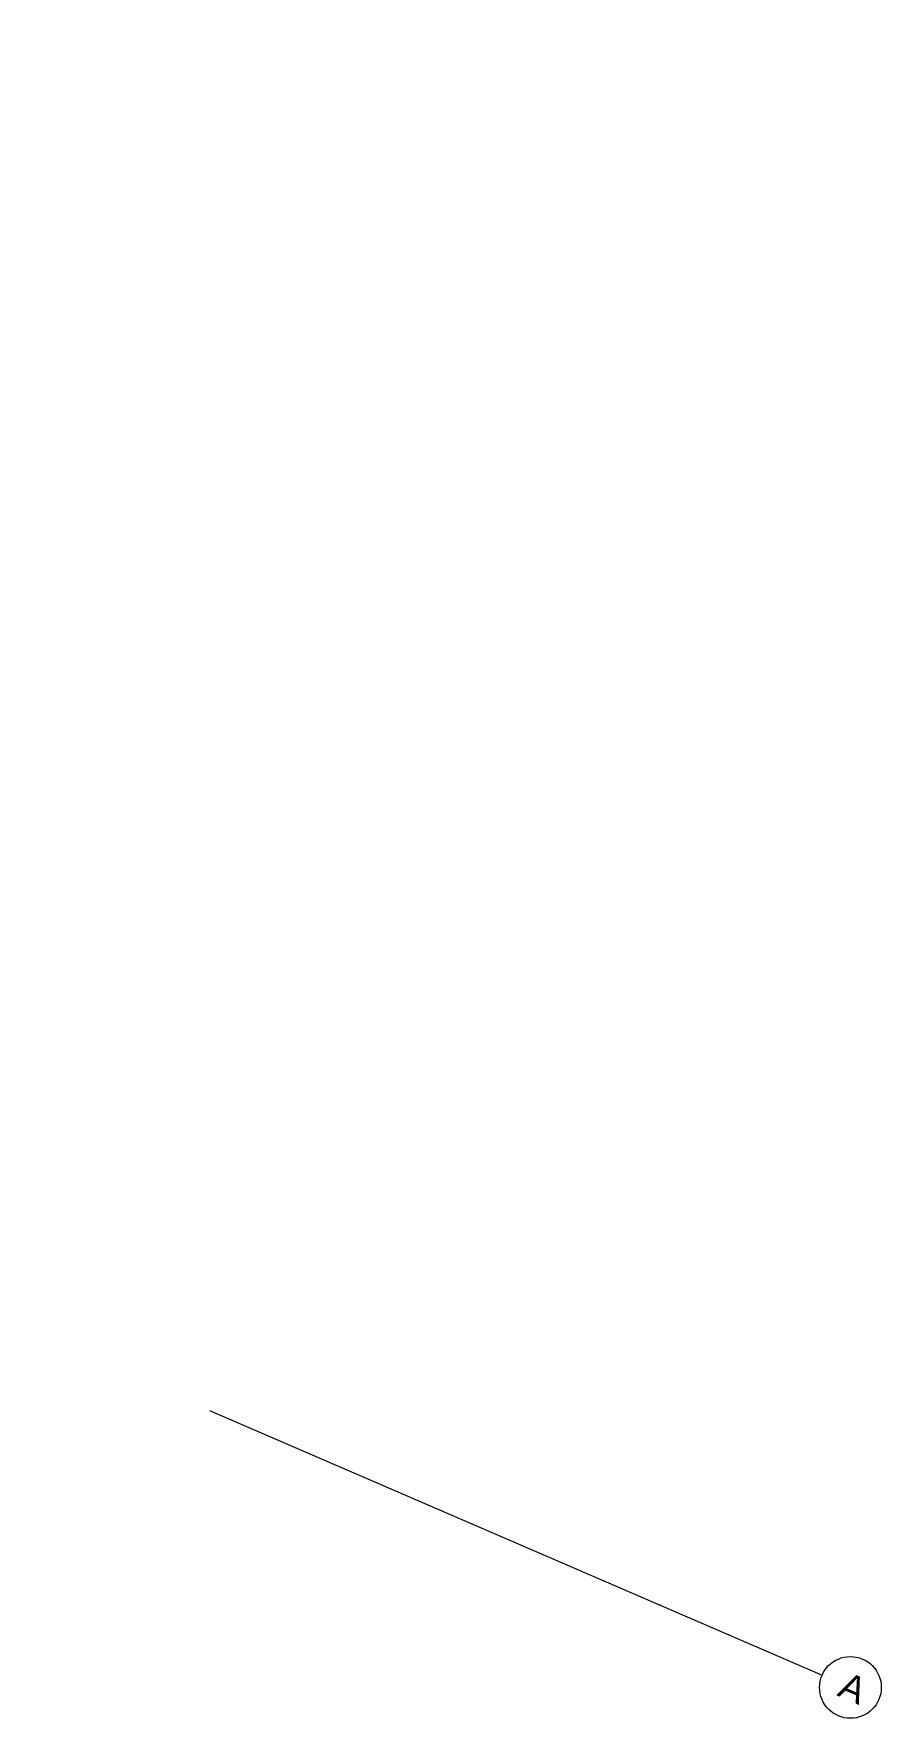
# Model space of a CAD drawing. Header units: millimetres. Extents: x 11801750 to 12566104, y 354831409 to 356234587.
# Drawn here: x 12561298 to 12566104, y 356218235 to 356227789 of the extents above; entities that cross this region are included whole.
import ezdxf
from ezdxf.enums import TextEntityAlignment as Align

# ---------------------------------------------------------------- set-up
doc = ezdxf.new("R2010")
doc.units = ezdxf.units.MM
doc.header["$MEASUREMENT"] = 0
doc.linetypes.add('Dot & Dashed', pattern=[6702.78, 3527.78, -1763.89, 0, -1411.11])
doc.layers.add('New_290 Raster _ Achsen', color=7, linetype='Continuous')
doc.layers.add('New_290 Raster _ Achsen_Pen_No__1', color=7, linetype='Continuous', lineweight=13)
doc.layers.add('New_290 Raster _ Achsen_Pen_No__108', color=7, linetype='Continuous', lineweight=13)
doc.styles.add('GENERATED_STYLE_1', font='arial.ttf')

# ---------------------------------------------------------------- blocks, each defined once
blk = doc.blocks.new('Standard grid marker[48]', base_point=(12542916.7, 356228351.1))
at = {"layer": 'New_290 Raster _ Achsen_Pen_No__1', "color": 7, "linetype": 'Continuous', "lineweight": 13}
blk.add_circle((12565929.4, 356218410), 175, dxfattribs=at)
at = {"layer": 'New_290 Raster _ Achsen_Pen_No__108', "color": 7, "linetype": 'Dot & Dashed', "lineweight": 13}
for p, q in [((12543834.8, 356227954.6), (12564850.8, 356218876)), ((12564850.8, 356218876), (12565768.8, 356218479.4))]:
    blk.add_line(p, q, dxfattribs=at)
blk.add_point((12564850.8, 356218876), dxfattribs=at)
blk.add_point((12564850.8, 356218876), dxfattribs=at)
at = {"layer": 'New_290 Raster _ Achsen_Pen_No__108', "color": 7, "lineweight": 13, "style": 'GENERATED_STYLE_1'}
for tag, p in [('AC_MarkerText_1_0', (12542799.4, 356228486.6)), ('AC_MarkerText_1_1', (12565972.8, 356218476.1))]:
    blk.add_attdef(tag, text='', height=150, rotation=336.63646, dxfattribs=at).set_placement(p, align=Align.TOP_CENTER)

msp = doc.modelspace()

# ---------------------------------------------------------------- block references
at = {"layer": 'New_290 Raster _ Achsen', "color": 7, "linetype": 'Continuous', "lineweight": 13}
ref = msp.add_blockref('Standard grid marker[48]', (12542916.746, 356228351.144), dxfattribs=at)
ref.add_attrib('AC_MarkerText_1_1', 'A', dxfattribs={"layer": 'New_290 Raster _ Achsen_Pen_No__108', "color": 7, "lineweight": 13, "height": 150, "rotation": 336.6364577, "style": 'GENERATED_STYLE_1'}).set_placement((12565972.77, 356218476.085), align=Align.TOP_CENTER)

doc.saveas('drawing.dxf')
